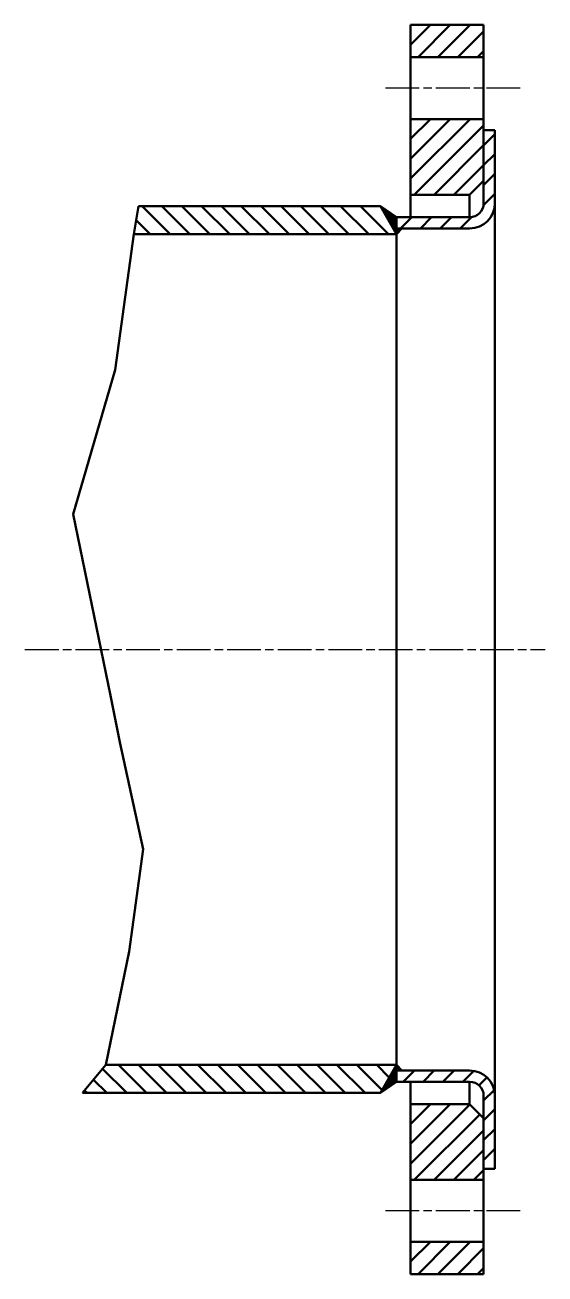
# Model space of a CAD drawing. Extents: x -8218 to 9423, y -5342 to 1221.
# Drawn here: x 6916 to 7101.1, y -4691.7 to -4246.7 of the extents above; entities that cross this region are included whole.
import ezdxf

# ---------------------------------------------------------------- set-up
doc = ezdxf.new("R2010")
doc.units = 0
doc.linetypes.add('AM_ISO08W050', pattern=[18, 12, -1.5, 3, -1.5])
for name, color, linetype, lineweight in [('AM_0', 7, 'CONTINUOUS', 50), ('AM_7', 4, 'AM_ISO08W050', 25), ('AM_8', 1, 'CONTINUOUS', 25)]:
    doc.layers.add(name, color=color, linetype=linetype, lineweight=lineweight)

# ---------------------------------------------------------------- blocks, each defined once
blk = doc.blocks.new('AUDIT_I_081028133156-1115')
at = {"layer": 'AM_0', "color": 0}
for p, q in [((7083.254, -4285.578), (7079.254, -4289.578)), ((7083.254, -4292.649), (7079.254, -4296.649)), ((7083.254, -4299.72), (7079.254, -4303.72)), ((7083.254, -4306.792), (7079.116, -4310.929)), ((7053.676, -4315.156), (7049.676, -4319.156)), ((7060.747, -4315.156), (7056.747, -4319.156)), ((7067.818, -4315.156), (7063.818, -4319.156)), ((7074.953, -4315.092), (7070.889, -4319.156))]:
    blk.add_line(p, q, dxfattribs=at)
blk = doc.blocks.new('AUDIT_I_081028133156-1116')
at = {"layer": 'AM_0', "color": 0}
for p, q in [((7054.614, -4619.156), (7050.614, -4623.156)), ((7061.686, -4619.156), (7057.686, -4623.156)), ((7068.756, -4619.156), (7064.756, -4623.156)), ((7075.623, -4619.361), (7071.828, -4623.156)), ((7080.417, -4621.638), (7077.605, -4624.45)), ((7082.985, -4626.141), (7079.254, -4629.872)), ((7083.254, -4632.943), (7079.254, -4636.943)), ((7083.254, -4640.014), (7079.254, -4644.014)), ((7083.254, -4647.085), (7079.254, -4651.085))]:
    blk.add_line(p, q, dxfattribs=at)
blk = doc.blocks.new('AUDIT_I_081028133156-1117')
at = {"layer": 'AM_0', "color": 0}
for p, q in [((7053.254, -4687.228), (7060.325, -4680.156)), ((7055.896, -4691.656), (7067.396, -4680.156)), ((7062.967, -4691.656), (7074.467, -4680.156)), ((7070.038, -4691.656), (7079.254, -4682.44)), ((7077.109, -4691.656), (7079.254, -4689.512))]:
    blk.add_line(p, q, dxfattribs=at)
blk = doc.blocks.new('AUDIT_I_081028133156-1118')
at = {"layer": 'AM_0', "color": 0}
for p, q in [((7053.254, -4638.228), (7060.325, -4631.156)), ((7053.254, -4645.298), (7067.396, -4631.156)), ((7053.254, -4652.37), (7074.36, -4631.263)), ((7054.538, -4658.156), (7077.896, -4634.798)), ((7061.609, -4658.156), (7079.254, -4640.512)), ((7068.68, -4658.156), (7079.254, -4647.583)), ((7075.751, -4658.156), (7079.254, -4654.654))]:
    blk.add_line(p, q, dxfattribs=at)
blk = doc.blocks.new('AUDIT_I_081028133156-1119')
at = {"layer": 'AM_0', "color": 0}
for p, q in [((7053.254, -4253.728), (7060.325, -4246.656)), ((7055.896, -4258.156), (7067.396, -4246.656)), ((7062.967, -4258.156), (7074.467, -4246.656)), ((7070.038, -4258.156), (7079.254, -4248.94)), ((7077.109, -4258.156), (7079.254, -4256.012))]:
    blk.add_line(p, q, dxfattribs=at)
blk = doc.blocks.new('AUDIT_I_081028133156-1120')
at = {"layer": 'AM_0', "color": 0}
for p, q in [((7053.254, -4287.228), (7060.325, -4280.156)), ((7053.254, -4294.298), (7067.396, -4280.156)), ((7053.254, -4301.37), (7074.467, -4280.156)), ((7054.538, -4307.156), (7079.254, -4282.44)), ((7061.609, -4307.156), (7079.254, -4289.512)), ((7068.68, -4307.156), (7079.254, -4296.583))]:
    blk.add_line(p, q, dxfattribs=at)
blk = doc.blocks.new('AUDIT_I_081028133156-1121')
at = {"layer": 'AM_0', "color": 0}
for p, q in [((7042.532, -4311.246), (7042.564, -4311.214)), ((7042.584, -4311.335), (7042.647, -4311.272)), ((7042.636, -4311.425), (7042.731, -4311.33)), ((7042.688, -4311.515), (7042.814, -4311.388)), ((7042.739, -4311.604), (7042.898, -4311.446)), ((7042.791, -4311.694), (7042.982, -4311.503)), ((7042.843, -4311.784), (7043.065, -4311.562)), ((7042.895, -4311.874), (7043.149, -4311.619)), ((7042.946, -4311.963), (7043.232, -4311.677)), ((7042.998, -4312.053), (7043.316, -4311.735)), ((7043.05, -4312.143), (7043.399, -4311.793)), ((7043.102, -4312.232), (7043.483, -4311.851)), ((7043.153, -4312.322), (7043.566, -4311.909)), ((7043.205, -4312.412), (7043.65, -4311.966)), ((7043.257, -4312.501), (7043.733, -4312.024)), ((7043.309, -4312.591), (7043.817, -4312.083)), ((7043.36, -4312.68), (7043.901, -4312.14)), ((7043.412, -4312.77), (7043.984, -4312.198)), ((7043.464, -4312.86), (7044.068, -4312.256)), ((7043.516, -4312.949), (7044.151, -4312.314)), ((7043.567, -4313.039), (7044.235, -4312.372)), ((7043.619, -4313.129), (7044.318, -4312.43)), ((7043.671, -4313.218), (7044.402, -4312.487)), ((7043.723, -4313.308), (7044.485, -4312.545)), ((7043.774, -4313.397), (7044.569, -4312.603)), ((7043.826, -4313.487), (7044.652, -4312.661)), ((7043.878, -4313.577), (7044.736, -4312.719)), ((7043.93, -4313.667), (7044.82, -4312.777)), ((7043.981, -4313.756), (7044.903, -4312.835)), ((7044.033, -4313.846), (7044.987, -4312.893)), ((7044.085, -4313.936), (7045.07, -4312.951)), ((7044.137, -4314.025), (7045.154, -4313.008)), ((7044.188, -4314.115), (7045.237, -4313.066)), ((7044.24, -4314.205), (7045.321, -4313.124)), ((7044.292, -4314.294), (7045.404, -4313.182)), ((7044.344, -4314.384), (7045.488, -4313.24)), ((7044.396, -4314.474), (7045.571, -4313.298)), ((7044.447, -4314.563), (7045.655, -4313.355)), ((7044.499, -4314.653), (7045.739, -4313.414)), ((7044.551, -4314.743), (7045.822, -4313.471)), ((7044.603, -4314.832), (7045.906, -4313.529)), ((7044.655, -4314.922), (7045.989, -4313.587)), ((7044.707, -4315.012), (7046.073, -4313.645)), ((7044.758, -4315.101), (7046.156, -4313.703)), ((7044.81, -4315.191), (7046.24, -4313.761)), ((7044.862, -4315.28), (7046.323, -4313.819)), ((7044.914, -4315.37), (7046.407, -4313.876)), ((7044.965, -4315.46), (7046.491, -4313.935)), ((7045.017, -4315.549), (7046.574, -4313.992)), ((7045.069, -4315.639), (7046.658, -4314.05)), ((7045.121, -4315.729), (7046.741, -4314.108)), ((7045.172, -4315.818), (7046.825, -4314.166)), ((7045.224, -4315.908), (7046.908, -4314.224)), ((7045.276, -4315.998), (7046.992, -4314.282)), ((7045.328, -4316.087), (7047.075, -4314.34)), ((7045.379, -4316.177), (7047.159, -4314.397)), ((7045.431, -4316.267), (7047.242, -4314.456)), ((7045.483, -4316.356), (7047.326, -4314.513)), ((7045.535, -4316.446), (7047.41, -4314.571)), ((7045.586, -4316.536), (7047.493, -4314.629)), ((7045.638, -4316.625), (7047.577, -4314.687)), ((7045.69, -4316.715), (7047.66, -4314.745)), ((7045.742, -4316.805), (7047.744, -4314.803)), ((7045.793, -4316.895), (7047.827, -4314.86)), ((7045.845, -4316.984), (7047.911, -4314.918)), ((7045.897, -4317.074), (7047.994, -4314.976)), ((7045.949, -4317.163), (7048.078, -4315.034)), ((7046, -4317.253), (7048.161, -4315.092)), ((7046.052, -4317.343), (7048.245, -4315.15)), ((7046.104, -4317.432), (7048.254, -4315.282)), ((7046.156, -4317.522), (7048.254, -4315.424)), ((7046.208, -4317.612), (7048.254, -4315.565)), ((7046.259, -4317.701), (7048.254, -4315.707)), ((7046.311, -4317.791), (7048.254, -4315.848)), ((7046.363, -4317.88), (7048.254, -4315.989)), ((7046.415, -4317.97), (7048.254, -4316.131)), ((7046.466, -4318.06), (7048.254, -4316.272)), ((7046.518, -4318.149), (7048.254, -4316.414)), ((7046.57, -4318.239), (7048.254, -4316.555)), ((7046.622, -4318.329), (7048.254, -4316.696)), ((7046.673, -4318.418), (7048.254, -4316.838)), ((7046.725, -4318.508), (7048.254, -4316.979)), ((7046.777, -4318.598), (7048.254, -4317.121)), ((7046.829, -4318.688), (7048.254, -4317.262)), ((7046.88, -4318.777), (7048.254, -4317.403)), ((7046.932, -4318.867), (7048.254, -4317.545)), ((7046.984, -4318.957), (7048.254, -4317.687)), ((7047.036, -4319.046), (7048.254, -4317.828)), ((7047.087, -4319.136), (7048.254, -4317.969)), ((7047.139, -4319.226), (7048.254, -4318.111)), ((7047.191, -4319.315), (7048.254, -4318.252)), ((7047.243, -4319.405), (7048.254, -4318.394)), ((7047.294, -4319.495), (7048.254, -4318.535)), ((7047.346, -4319.584), (7048.254, -4318.676)), ((7047.398, -4319.674), (7048.254, -4318.818)), ((7047.45, -4319.763), (7048.254, -4318.959)), ((7047.501, -4319.853), (7048.254, -4319.101)), ((7047.553, -4319.943), (7048.34, -4319.156)), ((7047.605, -4320.032), (7048.481, -4319.156)), ((7047.657, -4320.122), (7048.623, -4319.156)), ((7047.708, -4320.211), (7048.764, -4319.156)), ((7047.76, -4320.301), (7048.905, -4319.156)), ((7047.812, -4320.391), (7049.047, -4319.156)), ((7047.864, -4320.48), (7049.188, -4319.156)), ((7047.916, -4320.57), (7049.33, -4319.156)), ((7047.967, -4320.66), (7049.471, -4319.156)), ((7048.019, -4320.75), (7049.613, -4319.156)), ((7048.071, -4320.839), (7049.754, -4319.156)), ((7048.123, -4320.929), (7049.896, -4319.156)), ((7048.174, -4321.019), (7050.037, -4319.156)), ((7048.226, -4321.108), (7049.023, -4320.312))]:
    blk.add_line(p, q, dxfattribs=at)
blk = doc.blocks.new('AUDIT_I_081028133156-1122')
at = {"layer": 'AM_0', "color": 0}
for p, q in [((7047.139, -4619.087), (7048.254, -4620.202)), ((7047.191, -4618.998), (7048.254, -4620.061)), ((7047.243, -4618.908), (7048.254, -4619.919)), ((7047.294, -4618.818), (7048.254, -4619.777)), ((7047.346, -4618.729), (7048.254, -4619.636)), ((7047.398, -4618.639), (7048.254, -4619.495)), ((7047.45, -4618.549), (7048.254, -4619.354)), ((7047.501, -4618.459), (7048.254, -4619.212)), ((7047.553, -4618.37), (7048.34, -4619.156)), ((7047.605, -4618.28), (7048.481, -4619.156)), ((7047.657, -4618.19), (7048.623, -4619.156)), ((7047.708, -4618.101), (7048.764, -4619.156)), ((7047.76, -4618.011), (7048.905, -4619.156)), ((7047.812, -4617.921), (7049.047, -4619.156)), ((7047.864, -4617.832), (7049.188, -4619.156)), ((7047.916, -4617.742), (7049.33, -4619.156)), ((7047.967, -4617.652), (7049.471, -4619.156)), ((7048.019, -4617.563), (7049.613, -4619.156)), ((7048.071, -4617.473), (7049.754, -4619.156)), ((7048.123, -4617.384), (7049.896, -4619.156)), ((7048.174, -4617.294), (7050.037, -4619.156)), ((7048.226, -4617.204), (7049.023, -4618.001)), ((7044.603, -4623.48), (7045.906, -4624.783)), ((7044.655, -4623.391), (7045.989, -4624.725)), ((7044.707, -4623.301), (7046.073, -4624.667)), ((7044.758, -4623.211), (7046.156, -4624.609)), ((7044.81, -4623.122), (7046.24, -4624.552)), ((7044.862, -4623.032), (7046.323, -4624.494)), ((7044.914, -4622.942), (7046.407, -4624.436)), ((7044.965, -4622.853), (7046.491, -4624.378)), ((7045.017, -4622.763), (7046.574, -4624.32)), ((7045.069, -4622.673), (7046.658, -4624.262)), ((7045.121, -4622.583), (7046.741, -4624.205)), ((7045.172, -4622.494), (7046.825, -4624.146)), ((7045.224, -4622.404), (7046.908, -4624.089)), ((7045.276, -4622.315), (7046.992, -4624.031)), ((7045.328, -4622.225), (7047.075, -4623.973)), ((7045.379, -4622.135), (7047.159, -4623.915)), ((7045.431, -4622.046), (7047.242, -4623.857)), ((7045.483, -4621.956), (7047.326, -4623.799)), ((7045.535, -4621.866), (7047.41, -4623.741)), ((7045.586, -4621.777), (7047.493, -4623.684)), ((7045.638, -4621.687), (7047.577, -4623.625)), ((7045.69, -4621.598), (7047.66, -4623.568)), ((7045.742, -4621.508), (7047.744, -4623.51)), ((7045.793, -4621.418), (7047.827, -4623.452)), ((7045.845, -4621.329), (7047.911, -4623.394)), ((7045.897, -4621.239), (7047.994, -4623.336)), ((7045.949, -4621.149), (7048.078, -4623.278)), ((7046, -4621.06), (7048.161, -4623.22)), ((7046.052, -4620.97), (7048.245, -4623.163)), ((7046.104, -4620.88), (7048.254, -4623.03)), ((7046.156, -4620.791), (7048.254, -4622.889)), ((7046.208, -4620.701), (7048.254, -4622.748)), ((7046.259, -4620.611), (7048.254, -4622.606)), ((7046.311, -4620.521), (7048.254, -4622.464)), ((7046.363, -4620.432), (7048.254, -4622.323)), ((7046.415, -4620.342), (7048.254, -4622.182)), ((7046.466, -4620.252), (7048.254, -4622.041)), ((7046.518, -4620.163), (7048.254, -4621.899)), ((7046.57, -4620.073), (7048.254, -4621.757)), ((7046.622, -4619.983), (7048.254, -4621.616)), ((7046.673, -4619.894), (7048.254, -4621.475)), ((7046.725, -4619.804), (7048.254, -4621.333)), ((7046.777, -4619.715), (7048.254, -4621.192)), ((7046.829, -4619.625), (7048.254, -4621.05)), ((7046.88, -4619.535), (7048.254, -4620.909)), ((7046.932, -4619.446), (7048.254, -4620.768)), ((7046.984, -4619.356), (7048.254, -4620.626)), ((7047.036, -4619.267), (7048.254, -4620.485)), ((7047.087, -4619.177), (7048.254, -4620.343)), ((7042.532, -4627.066), (7042.564, -4627.098)), ((7042.584, -4626.977), (7042.647, -4627.041)), ((7042.636, -4626.887), (7042.731, -4626.982)), ((7042.688, -4626.797), (7042.814, -4626.925)), ((7042.739, -4626.708), (7042.898, -4626.867)), ((7042.791, -4626.618), (7042.982, -4626.809)), ((7042.843, -4626.529), (7043.065, -4626.751)), ((7042.895, -4626.439), (7043.149, -4626.693)), ((7042.946, -4626.349), (7043.232, -4626.635)), ((7042.998, -4626.26), (7043.316, -4626.578)), ((7043.05, -4626.17), (7043.399, -4626.52)), ((7043.102, -4626.081), (7043.483, -4626.462)), ((7043.153, -4625.991), (7043.566, -4626.404)), ((7043.205, -4625.901), (7043.65, -4626.346)), ((7043.257, -4625.812), (7043.733, -4626.288)), ((7043.309, -4625.722), (7043.817, -4626.23)), ((7043.36, -4625.632), (7043.901, -4626.172)), ((7043.412, -4625.542), (7043.984, -4626.114)), ((7043.464, -4625.453), (7044.068, -4626.057)), ((7043.516, -4625.363), (7044.151, -4625.999)), ((7043.567, -4625.273), (7044.235, -4625.941)), ((7043.619, -4625.184), (7044.318, -4625.883)), ((7043.671, -4625.094), (7044.402, -4625.825)), ((7043.723, -4625.004), (7044.485, -4625.767)), ((7043.774, -4624.915), (7044.569, -4625.709)), ((7043.826, -4624.825), (7044.652, -4625.651)), ((7043.878, -4624.735), (7044.736, -4625.593)), ((7043.93, -4624.646), (7044.82, -4625.536)), ((7043.981, -4624.556), (7044.903, -4625.478)), ((7044.033, -4624.466), (7044.987, -4625.42)), ((7044.085, -4624.377), (7045.07, -4625.362)), ((7044.137, -4624.287), (7045.154, -4625.304)), ((7044.188, -4624.198), (7045.237, -4625.246)), ((7044.24, -4624.108), (7045.321, -4625.188)), ((7044.292, -4624.018), (7045.404, -4625.13)), ((7044.344, -4623.929), (7045.488, -4625.073)), ((7044.396, -4623.839), (7045.571, -4625.015)), ((7044.447, -4623.749), (7045.655, -4624.957)), ((7044.499, -4623.66), (7045.739, -4624.899)), ((7044.551, -4623.57), (7045.822, -4624.841))]:
    blk.add_line(p, q, dxfattribs=at)
blk = doc.blocks.new('AUDIT_I_081028133156-1123')
at = {"layer": 'AM_0', "color": 0}
for p, q in [((6957.627, -4311.156), (6967.627, -4321.156)), ((6964.699, -4311.156), (6974.699, -4321.156)), ((6971.77, -4311.156), (6981.77, -4321.156)), ((6978.841, -4311.156), (6988.841, -4321.156)), ((6985.912, -4311.156), (6995.912, -4321.156)), ((6992.983, -4311.156), (7002.983, -4321.156)), ((7000.054, -4311.156), (7010.054, -4321.156)), ((7007.125, -4311.156), (7017.125, -4321.156)), ((7014.196, -4311.156), (7024.196, -4321.156)), ((7021.267, -4311.156), (7031.267, -4321.156)), ((7028.338, -4311.156), (7038.338, -4321.156)), ((7035.409, -4311.156), (7045.409, -4321.156)), ((6955.548, -4316.147), (6960.557, -4321.156))]:
    blk.add_line(p, q, dxfattribs=at)
blk = doc.blocks.new('AUDIT_I_081028133156-1124')
at = {"layer": 'AM_0', "color": 0}
for p, q in [((6943.6, -4618.568), (6952.188, -4627.156)), ((6949.259, -4617.156), (6959.259, -4627.156)), ((6956.33, -4617.156), (6966.33, -4627.156)), ((6963.401, -4617.156), (6973.401, -4627.156)), ((6970.472, -4617.156), (6980.472, -4627.156)), ((6977.543, -4617.156), (6987.543, -4627.156)), ((6984.614, -4617.156), (6994.614, -4627.156)), ((6991.686, -4617.156), (7001.686, -4627.156)), ((6998.756, -4617.156), (7008.756, -4627.156)), ((7005.828, -4617.156), (7015.828, -4627.156)), ((7012.898, -4617.156), (7022.898, -4627.156)), ((7019.97, -4617.156), (7029.97, -4627.156)), ((7027.041, -4617.156), (7037.041, -4627.156)), ((7034.112, -4617.156), (7043.078, -4626.122)), ((7041.183, -4617.156), (7045.666, -4621.639)), ((6940.396, -4622.435), (6945.117, -4627.156)), ((6937.191, -4626.301), (6938.046, -4627.156))]:
    blk.add_line(p, q, dxfattribs=at)

msp = doc.modelspace()

# ---------------------------------------------------------------- linework, layer by layer
at = {"layer": 'AM_0'}
for p, q in [((7053.254, -4315.156), (7053.254, -4246.656)), ((7079.254, -4246.656), (7053.254, -4246.656)), ((7079.254, -4302.156), (7079.254, -4246.656)), ((7079.254, -4258.156), (7053.254, -4258.156)), ((7079.254, -4280.156), (7053.254, -4280.156)), ((7079.254, -4310.156), (7079.254, -4284.156)), ((7083.254, -4284.156), (7079.254, -4284.156)), ((7083.254, -4654.156), (7083.254, -4284.156)), ((7074.254, -4307.156), (7079.254, -4302.156)), ((7074.254, -4307.156), (7053.254, -4307.156)), ((7074.254, -4307.156), (7074.254, -4315.156)), ((7042.48, -4311.156), (6956.375, -4311.156)), ((7042.48, -4311.156), (7048.254, -4321.156)), ((7048.254, -4315.156), (7042.48, -4311.156)), ((7042.48, -4311.156), (7048.254, -4321.156)), ((7074.254, -4315.156), (7048.254, -4315.156)), ((7048.254, -4623.156), (7048.254, -4315.156)), ((7048.254, -4319.156), (7048.254, -4315.156)), ((7074.254, -4319.156), (7048.254, -4319.156)), ((7050.075, -4319.156), (7048.254, -4319.156)), ((7048.254, -4321.156), (7050.075, -4319.156)), ((7048.254, -4321.156), (6954.717, -4321.156)), ((7048.254, -4617.156), (7048.254, -4321.156)), ((7048.254, -4617.156), (6944.771, -4617.156)), ((7042.48, -4627.156), (7048.254, -4617.156)), ((7042.48, -4627.156), (7048.254, -4617.156)), ((7048.254, -4617.156), (7050.075, -4619.156)), ((7048.254, -4623.156), (7042.48, -4627.156)), ((7074.254, -4619.156), (7048.254, -4619.156)), ((7048.254, -4619.156), (7048.254, -4623.156)), ((7050.075, -4619.156), (7048.254, -4619.156)), ((7074.254, -4623.156), (7048.254, -4623.156)), ((7053.254, -4623.156), (7053.254, -4691.656)), ((7074.254, -4631.156), (7074.254, -4623.156)), ((7042.48, -4627.156), (6936.482, -4627.156)), ((7074.254, -4631.156), (7053.254, -4631.156)), ((7074.254, -4631.156), (7079.254, -4636.156)), ((7079.254, -4628.156), (7079.254, -4654.156)), ((7079.254, -4636.156), (7079.254, -4691.656)), ((7083.254, -4654.156), (7079.254, -4654.156)), ((7079.254, -4658.156), (7053.254, -4658.156)), ((7079.254, -4680.156), (7053.254, -4680.156)), ((7079.254, -4691.656), (7053.254, -4691.656))]:
    msp.add_line(p, q, dxfattribs=at)
msp.add_polyline3d([(6956.375, -4311.156, 0), (6954.717, -4321.156, 0), (6948.086, -4369.556, 0), (6933.167, -4420.947, 0), (6946.429, -4485.6, 0), (6949.744, -4502.178, 0), (6958.033, -4540.306, 0), (6953.06, -4576.777, 0), (6944.771, -4617.156, 0), (6936.482, -4627.156, 0)], dxfattribs=at)
for radius in [9, 5]:
    msp.add_arc((7074.254, -4310.156), radius, 270, 0, dxfattribs=at)
at = {"layer": 'AM_0', "extrusion": (0, 0, -1)}
for radius in [9, 5]:
    msp.add_arc((-7074.254, -4628.156), radius, 90, 180, dxfattribs=at)
at = {"layer": 'AM_7'}
for p, q in [((7092.291, -4269.156), (7043.557, -4269.156)), ((6915.965, -4469.156), (7101.105, -4469.156)), ((7092.291, -4669.156), (7043.557, -4669.156))]:
    msp.add_line(p, q, dxfattribs=at)

# ---------------------------------------------------------------- block references
at = {"layer": 'AM_0'}
for name in ['AUDIT_I_081028133156-1121', 'AUDIT_I_081028133156-1122']:
    msp.add_blockref(name, (0, 0), dxfattribs=at)
at = {"layer": 'AM_8'}
for name in ['AUDIT_I_081028133156-1119', 'AUDIT_I_081028133156-1120', 'AUDIT_I_081028133156-1115', 'AUDIT_I_081028133156-1123', 'AUDIT_I_081028133156-1124', 'AUDIT_I_081028133156-1116', 'AUDIT_I_081028133156-1118', 'AUDIT_I_081028133156-1117']:
    msp.add_blockref(name, (0, 0), dxfattribs=at)

doc.saveas('drawing.dxf')
